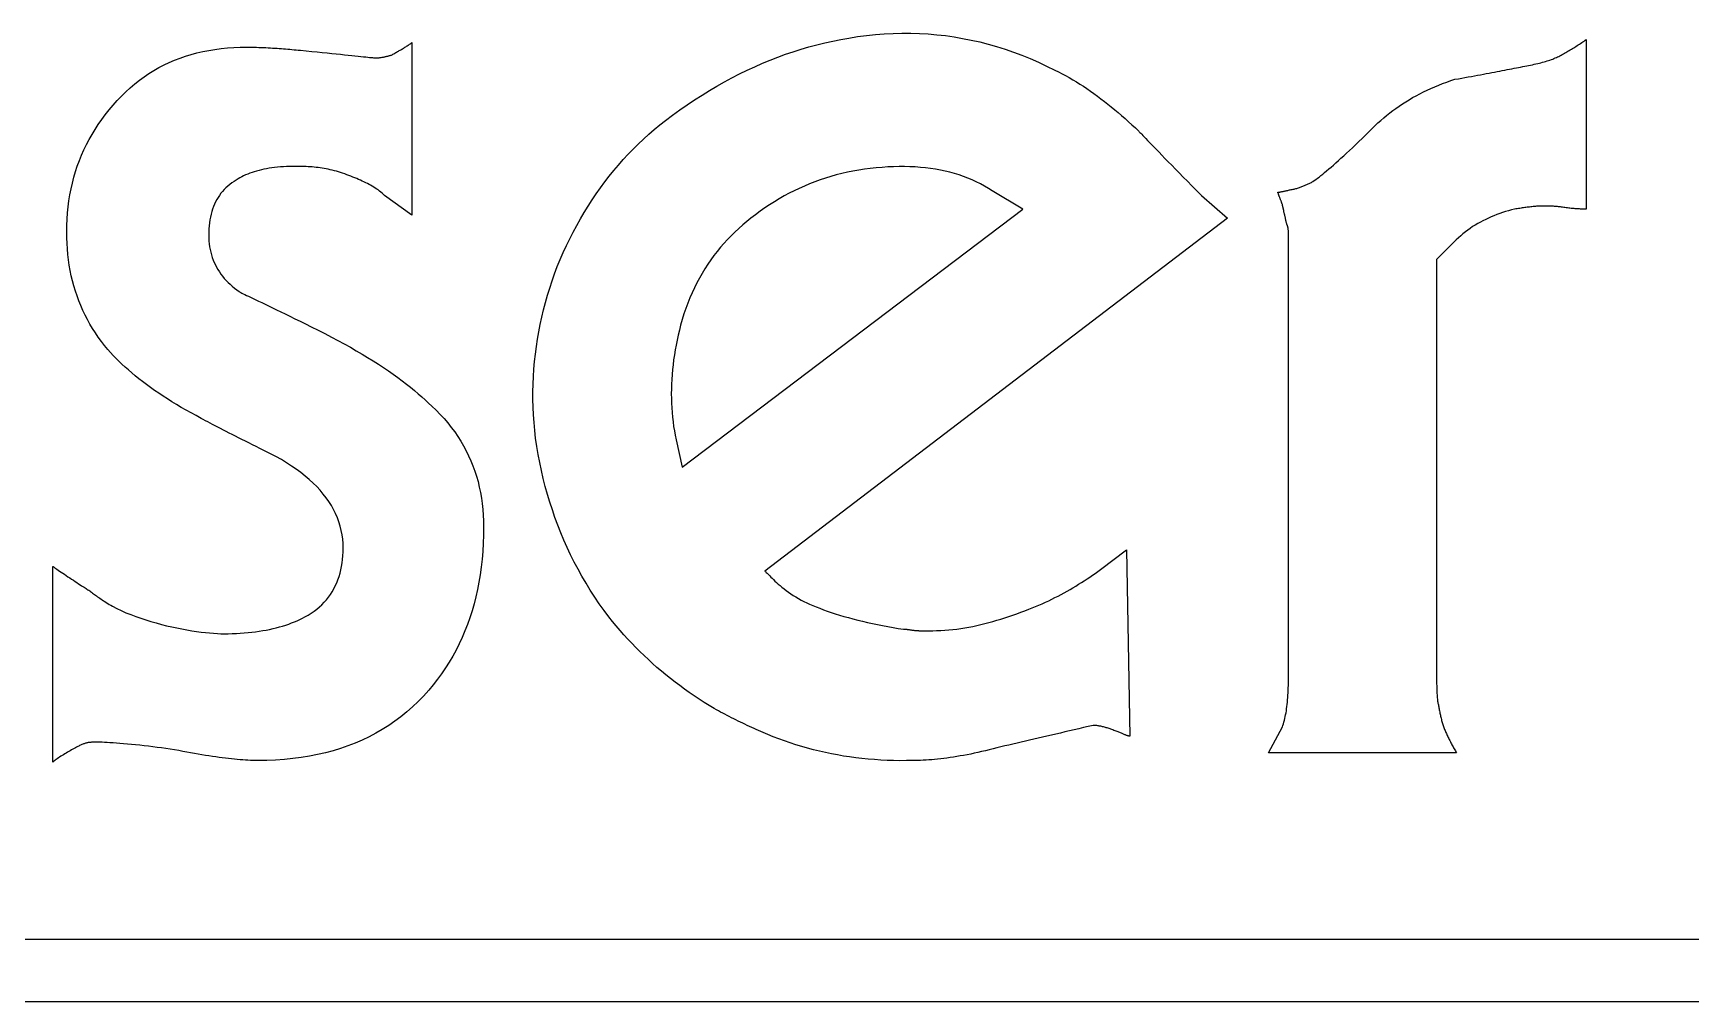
# Model space of a CAD drawing. Extents: x 18 to 129, y 140 to 152.
# Drawn here: x 81.08 to 90.51, y 144.83 to 150.33 of the extents above; entities that cross this region are included whole.
import ezdxf

# ---------------------------------------------------------------- set-up
doc = ezdxf.new("R2010")
doc.units = 0
doc.layers.add('LAYER_1', color=7, linetype='CONTINUOUS')

msp = doc.modelspace()

# ---------------------------------------------------------------- linework, layer by layer
at = {"layer": 'LAYER_1', "color": 7}
for points in [[(81.5608, 149.9499), (81.585, 149.9754), (81.6097, 149.9997), (81.6349, 150.0228), (81.6607, 150.0448), (81.6871, 150.0656), (81.714, 150.0853), (81.7415, 150.1039), (81.7695, 150.1213), (81.7982, 150.1377), (81.8274, 150.1529), (81.8572, 150.167), (81.8875, 150.18), (81.9185, 150.192), (81.95, 150.2028), (81.9822, 150.2126), (82.0149, 150.2213), (82.0483, 150.229), (82.0822, 150.2356), (82.1168, 150.2412), (82.152, 150.2458), (82.1878, 150.2493), (82.2242, 150.2518), (82.2613, 150.2533), (82.2989, 150.2538)], [(82.2989, 150.2538), (82.313, 150.2538), (82.3268, 150.2537), (82.3405, 150.2534), (82.354, 150.2531), (82.3674, 150.2528), (82.3806, 150.2523), (82.3937, 150.2518), (82.4067, 150.2513), (82.4195, 150.2506), (82.4323, 150.2499), (82.4449, 150.2492), (82.4574, 150.2484), (82.4699, 150.2476), (82.4822, 150.2467), (82.4945, 150.2458), (82.5067, 150.2448), (82.5189, 150.2438), (82.531, 150.2428), (82.543, 150.2418), (82.555, 150.2408), (82.567, 150.2397), (82.579, 150.2386), (82.5909, 150.2375), (82.6029, 150.2364)], [(83.2368, 150.2799), (83.2368, 149.2986), (83.0805, 149.4115)], [(83.1239, 150.2104), (83.1293, 150.2136), (83.1346, 150.2168), (83.1398, 150.2198), (83.1449, 150.2228), (83.15, 150.2257), (83.155, 150.2286), (83.1599, 150.2314), (83.1647, 150.2342), (83.1695, 150.237), (83.1743, 150.2397), (83.179, 150.2424), (83.1836, 150.2451), (83.1882, 150.2479), (83.1927, 150.2506), (83.1972, 150.2533), (83.2017, 150.2561), (83.2062, 150.2589), (83.2106, 150.2617), (83.215, 150.2646), (83.2194, 150.2675), (83.2237, 150.2705), (83.2281, 150.2735), (83.2324, 150.2767), (83.2368, 150.2799)], [(84.6783, 149.837), (84.7196, 149.868), (84.7612, 149.898), (84.8029, 149.927), (84.8447, 149.955), (84.8868, 149.982), (84.9291, 150.008), (84.9715, 150.033), (85.0141, 150.057), (85.0569, 150.08), (85.0998, 150.1021), (85.143, 150.1231), (85.1863, 150.1431), (85.2298, 150.1622), (85.2735, 150.1802), (85.3174, 150.1973), (85.3614, 150.2133), (85.4057, 150.2284), (85.4501, 150.2424), (85.4947, 150.2555), (85.5394, 150.2676), (85.5844, 150.2787), (85.6295, 150.2888), (85.6749, 150.2978), (85.7204, 150.3059)], [(85.7204, 150.3059), (85.7713, 150.3139), (85.822, 150.3206), (85.8726, 150.3259), (85.923, 150.3298), (85.9732, 150.3324), (86.0232, 150.3336), (86.0731, 150.3335), (86.1227, 150.332), (86.1722, 150.3291), (86.2215, 150.3249), (86.2706, 150.3194), (86.3195, 150.3125), (86.3683, 150.3042), (86.4169, 150.2945), (86.4653, 150.2836), (86.5135, 150.2712), (86.5615, 150.2575), (86.6094, 150.2424), (86.657, 150.226), (86.7045, 150.2083), (86.7518, 150.1891), (86.799, 150.1686), (86.8459, 150.1468), (86.8927, 150.1236)], [(89.7583, 150.2018), (89.7648, 150.2051), (89.7713, 150.2085), (89.7778, 150.2119), (89.7843, 150.2155), (89.7908, 150.2191), (89.7974, 150.2228), (89.8039, 150.2266), (89.8104, 150.2304), (89.8169, 150.2343), (89.8234, 150.2382), (89.8299, 150.2422), (89.8364, 150.2463), (89.8429, 150.2504), (89.8495, 150.2545), (89.856, 150.2587), (89.8625, 150.2629), (89.869, 150.2671), (89.8755, 150.2714), (89.882, 150.2757), (89.8885, 150.28), (89.8951, 150.2843), (89.9016, 150.2886), (89.9081, 150.2929), (89.9146, 150.2973)], [(89.9146, 150.2973), (89.9146, 149.3334), (89.9146, 149.3334)], [(82.6029, 150.2364), (82.6359, 150.2332), (82.6676, 150.2301), (82.6981, 150.2271), (82.7273, 150.2242), (82.7551, 150.2214), (82.7817, 150.2187), (82.807, 150.2161), (82.8309, 150.2136), (82.8535, 150.2113), (82.8748, 150.209), (82.8947, 150.2069), (82.9133, 150.205), (82.9305, 150.2031), (82.9464, 150.2014), (82.9609, 150.1999), (82.974, 150.1985), (82.9857, 150.1972), (82.9961, 150.1961), (83.005, 150.1952), (83.0125, 150.1944), (83.0186, 150.1938), (83.0233, 150.1934), (83.0266, 150.1931), (83.0284, 150.193)], [(83.0284, 150.193), (83.0327, 150.1931), (83.0371, 150.1932), (83.0414, 150.1934), (83.0457, 150.1937), (83.05, 150.1941), (83.0543, 150.1945), (83.0585, 150.195), (83.0628, 150.1956), (83.067, 150.1962), (83.0712, 150.1969), (83.0753, 150.1977), (83.0794, 150.1985), (83.0834, 150.1993), (83.0874, 150.2002), (83.0914, 150.2011), (83.0953, 150.202), (83.0991, 150.203), (83.1029, 150.204), (83.1066, 150.2051), (83.1102, 150.2061), (83.1137, 150.2072), (83.1172, 150.2082), (83.1206, 150.2093), (83.1239, 150.2104)], [(89.5412, 150.141), (89.553, 150.1432), (89.5645, 150.1453), (89.5758, 150.1475), (89.5868, 150.1497), (89.5976, 150.1519), (89.6081, 150.1541), (89.6183, 150.1564), (89.6283, 150.1587), (89.6381, 150.161), (89.6476, 150.1633), (89.6569, 150.1657), (89.666, 150.1681), (89.6749, 150.1706), (89.6835, 150.1731), (89.6919, 150.1757), (89.7001, 150.1783), (89.708, 150.181), (89.7158, 150.1837), (89.7234, 150.1865), (89.7307, 150.1894), (89.7379, 150.1924), (89.7449, 150.1954), (89.7517, 150.1986), (89.7583, 150.2018)], [(86.8927, 150.1236), (86.9133, 150.1136), (86.9337, 150.1031), (86.9542, 150.0923), (86.9745, 150.081), (86.9947, 150.0692), (87.0149, 150.0571), (87.035, 150.0445), (87.0551, 150.0316), (87.0751, 150.0183), (87.095, 150.0045), (87.1149, 149.9904), (87.1347, 149.976), (87.1545, 149.9611), (87.1743, 149.9459), (87.194, 149.9304), (87.2137, 149.9145), (87.2333, 149.8983), (87.2529, 149.8818), (87.2725, 149.8649), (87.2921, 149.8478), (87.3116, 149.8303), (87.3312, 149.8126), (87.3507, 149.7945), (87.3703, 149.7762)], [(88.6989, 149.7936), (88.7142, 149.8087), (88.73, 149.8235), (88.7461, 149.838), (88.7625, 149.8522), (88.7794, 149.8661), (88.7966, 149.8798), (88.8141, 149.8931), (88.832, 149.9062), (88.8503, 149.9189), (88.8689, 149.9314), (88.8879, 149.9435), (88.9073, 149.9554), (88.927, 149.9669), (88.9471, 149.9781), (88.9675, 149.9889), (88.9883, 149.9995), (89.0095, 150.0097), (89.031, 150.0195), (89.0529, 150.0291), (89.0752, 150.0383), (89.0978, 150.0471), (89.1207, 150.0556), (89.1441, 150.0637), (89.1678, 150.0715)], [(89.1678, 150.0715), (89.1871, 150.0748), (89.2061, 150.078), (89.2248, 150.0813), (89.2431, 150.0845), (89.261, 150.0877), (89.2786, 150.0909), (89.2959, 150.0941), (89.3128, 150.0972), (89.3294, 150.1004), (89.3457, 150.1034), (89.3617, 150.1065), (89.3773, 150.1095), (89.3926, 150.1125), (89.4076, 150.1154), (89.4223, 150.1182), (89.4367, 150.121), (89.4507, 150.1238), (89.4645, 150.1265), (89.478, 150.1291), (89.4912, 150.1316), (89.5041, 150.1341), (89.5168, 150.1365), (89.5291, 150.1388), (89.5412, 150.141)], [(81.2742, 149.2031), (81.2747, 149.2397), (81.2762, 149.2758), (81.2787, 149.3114), (81.2822, 149.3465), (81.2867, 149.381), (81.2922, 149.415), (81.2986, 149.4486), (81.3061, 149.4816), (81.3145, 149.5142), (81.324, 149.5463), (81.3344, 149.5779), (81.3459, 149.6091), (81.3583, 149.6398), (81.3718, 149.67), (81.3862, 149.6999), (81.4016, 149.7293), (81.418, 149.7582), (81.4354, 149.7868), (81.4538, 149.815), (81.4732, 149.8427), (81.4936, 149.8701), (81.515, 149.8971), (81.5374, 149.9237), (81.5608, 149.9499)], [(84.0791, 149.0468), (84.0968, 149.0867), (84.1151, 149.126), (84.1341, 149.1648), (84.1537, 149.203), (84.1739, 149.2407), (84.1947, 149.2777), (84.2162, 149.3142), (84.2383, 149.3501), (84.2611, 149.3854), (84.2845, 149.42), (84.3085, 149.4541), (84.3331, 149.4875), (84.3584, 149.5203), (84.3843, 149.5524), (84.4109, 149.5839), (84.4381, 149.6148), (84.4659, 149.645), (84.4943, 149.6745), (84.5234, 149.7033), (84.5531, 149.7314), (84.5835, 149.7589), (84.6144, 149.7856), (84.6461, 149.8117), (84.6783, 149.837)], [(87.3703, 149.7762), (87.373, 149.7735), (87.3766, 149.7697), (87.3813, 149.7648), (87.387, 149.7589), (87.3937, 149.7518), (87.4015, 149.7437), (87.4103, 149.7344), (87.4201, 149.7241), (87.431, 149.7127), (87.443, 149.7002), (87.456, 149.6867), (87.4702, 149.672), (87.4853, 149.6563), (87.5016, 149.6395), (87.519, 149.6215), (87.5375, 149.6026), (87.5571, 149.5825), (87.5779, 149.5613), (87.5997, 149.5391), (87.6228, 149.5157), (87.6469, 149.4913), (87.6722, 149.4658), (87.6987, 149.4392), (87.7263, 149.4115)], [(88.3602, 149.4897), (88.3681, 149.4954), (88.3765, 149.5016), (88.3854, 149.5085), (88.3949, 149.5158), (88.405, 149.5238), (88.4156, 149.5323), (88.4267, 149.5414), (88.4383, 149.5511), (88.4506, 149.5614), (88.4633, 149.5724), (88.4766, 149.5839), (88.4904, 149.5961), (88.5048, 149.6089), (88.5198, 149.6223), (88.5352, 149.6364), (88.5512, 149.6511), (88.5678, 149.6666), (88.5849, 149.6826), (88.6025, 149.6994), (88.6207, 149.7168), (88.6394, 149.735), (88.6587, 149.7538), (88.6785, 149.7734), (88.6989, 149.7936)], [(82.2381, 149.4983), (82.2254, 149.4905), (82.2132, 149.4822), (82.2015, 149.4735), (82.1904, 149.4643), (82.1798, 149.4547), (82.1698, 149.4446), (82.1603, 149.4341), (82.1513, 149.4231), (82.1429, 149.4116), (82.135, 149.3997), (82.1277, 149.3874), (82.1209, 149.3746), (82.1147, 149.3613), (82.109, 149.3476), (82.1038, 149.3335), (82.0992, 149.3189), (82.0951, 149.3038), (82.0916, 149.2883), (82.0886, 149.2723), (82.0862, 149.2559), (82.0843, 149.2391), (82.0829, 149.2217), (82.0821, 149.204), (82.0818, 149.1857)], [(82.5768, 149.5765), (82.5585, 149.5764), (82.5406, 149.576), (82.5231, 149.5753), (82.5059, 149.5743), (82.4891, 149.5731), (82.4726, 149.5716), (82.4565, 149.5698), (82.4408, 149.5678), (82.4254, 149.5655), (82.4104, 149.5629), (82.3957, 149.5601), (82.3814, 149.557), (82.3675, 149.5536), (82.3539, 149.5499), (82.3407, 149.546), (82.3279, 149.5418), (82.3154, 149.5373), (82.3033, 149.5325), (82.2915, 149.5275), (82.2801, 149.5222), (82.2691, 149.5167), (82.2584, 149.5108), (82.2481, 149.5047), (82.2381, 149.4983)], [(82.8547, 149.5331), (82.8428, 149.5373), (82.831, 149.5412), (82.8192, 149.5449), (82.8076, 149.5484), (82.796, 149.5516), (82.7844, 149.5545), (82.7729, 149.5573), (82.7614, 149.5598), (82.75, 149.5621), (82.7386, 149.5642), (82.7272, 149.5661), (82.7158, 149.5678), (82.7044, 149.5694), (82.693, 149.5707), (82.6815, 149.5719), (82.6701, 149.573), (82.6586, 149.5739), (82.6471, 149.5746), (82.6355, 149.5752), (82.6239, 149.5757), (82.6123, 149.5761), (82.6005, 149.5763), (82.5887, 149.5765), (82.5768, 149.5765)], [(83.0805, 149.4115), (83.0738, 149.4179), (83.0669, 149.4242), (83.0597, 149.4303), (83.0523, 149.4362), (83.0446, 149.442), (83.0366, 149.4476), (83.0285, 149.4531), (83.02, 149.4585), (83.0113, 149.4637), (83.0024, 149.4688), (82.9933, 149.4739), (82.9839, 149.4788), (82.9743, 149.4836), (82.9644, 149.4884), (82.9544, 149.4931), (82.9441, 149.4977), (82.9336, 149.5023), (82.9229, 149.5068), (82.9121, 149.5112), (82.901, 149.5156), (82.8897, 149.52), (82.8782, 149.5244), (82.8665, 149.5287), (82.8547, 149.5331)], [(85.8767, 149.5678), (85.8432, 149.5642), (85.8101, 149.5599), (85.7773, 149.5548), (85.7449, 149.549), (85.7128, 149.5425), (85.6811, 149.5353), (85.6498, 149.5273), (85.6187, 149.5186), (85.588, 149.5092), (85.5576, 149.4991), (85.5276, 149.4882), (85.4978, 149.4767), (85.4684, 149.4643), (85.4393, 149.4513), (85.4105, 149.4376), (85.382, 149.4231), (85.3538, 149.4079), (85.3259, 149.392), (85.2983, 149.3753), (85.271, 149.358), (85.244, 149.3399), (85.2172, 149.3211), (85.1908, 149.3015), (85.1646, 149.2813)], [(86.5366, 149.4376), (86.5147, 149.4513), (86.4923, 149.4643), (86.4694, 149.4767), (86.4461, 149.4882), (86.4223, 149.4991), (86.3981, 149.5092), (86.3734, 149.5186), (86.3482, 149.5273), (86.3225, 149.5353), (86.2963, 149.5425), (86.2696, 149.549), (86.2425, 149.5548), (86.2148, 149.5599), (86.1866, 149.5642), (86.158, 149.5678), (86.1288, 149.5707), (86.0991, 149.5729), (86.0689, 149.5743), (86.0382, 149.5751), (86.007, 149.5751), (85.9752, 149.5743), (85.9429, 149.5729), (85.91, 149.5707), (85.8767, 149.5678)], [(87.7263, 149.4115), (87.8739, 149.2813), (85.2428, 147.2753)], [(86.7103, 149.3334), (86.5366, 149.4376)], [(88.1605, 149.4289), (88.1617, 149.4289), (88.1632, 149.4291), (88.1649, 149.4293), (88.1669, 149.4296), (88.1691, 149.4299), (88.1716, 149.4304), (88.1743, 149.4309), (88.1772, 149.4315), (88.1803, 149.4321), (88.1836, 149.4328), (88.1872, 149.4335), (88.1909, 149.4343), (88.1947, 149.4352), (88.1988, 149.436), (88.203, 149.437), (88.2074, 149.4379), (88.212, 149.4389), (88.2166, 149.4399), (88.2215, 149.4409), (88.2264, 149.442), (88.2315, 149.443), (88.2366, 149.4441), (88.2419, 149.4452), (88.2473, 149.4463)], [(88.1865, 149.3594), (88.1854, 149.3626), (88.1843, 149.3658), (88.1833, 149.3688), (88.1822, 149.3718), (88.1811, 149.3747), (88.18, 149.3776), (88.1789, 149.3804), (88.1778, 149.3832), (88.1767, 149.386), (88.1757, 149.3887), (88.1746, 149.3914), (88.1735, 149.3942), (88.1724, 149.3969), (88.1713, 149.3996), (88.1702, 149.4023), (88.1691, 149.4051), (88.1681, 149.4079), (88.167, 149.4107), (88.1659, 149.4136), (88.1648, 149.4165), (88.1637, 149.4195), (88.1626, 149.4225), (88.1615, 149.4257), (88.1605, 149.4289)], [(88.2473, 149.4463), (88.2527, 149.4474), (88.258, 149.4486), (88.2632, 149.4499), (88.2683, 149.4513), (88.2734, 149.4528), (88.2784, 149.4543), (88.2833, 149.4559), (88.2881, 149.4575), (88.2929, 149.4593), (88.2977, 149.461), (88.3024, 149.4629), (88.307, 149.4647), (88.3116, 149.4667), (88.3161, 149.4686), (88.3207, 149.4706), (88.3251, 149.4726), (88.3296, 149.4747), (88.334, 149.4768), (88.3384, 149.4789), (88.3428, 149.4811), (88.3472, 149.4832), (88.3515, 149.4854), (88.3559, 149.4875), (88.3602, 149.4897)], [(84.7391, 148.0221), (84.7738, 147.8658), (86.7103, 149.3334), (86.7103, 149.3334)], [(88.1952, 149.316), (88.1952, 149.3182), (88.195, 149.3203), (88.1948, 149.3225), (88.1946, 149.3247), (88.1942, 149.3268), (88.1938, 149.3289), (88.1934, 149.331), (88.193, 149.3331), (88.1925, 149.3351), (88.1919, 149.3371), (88.1914, 149.3391), (88.1909, 149.341), (88.1903, 149.3428), (88.1898, 149.3447), (88.1893, 149.3464), (88.1888, 149.3482), (88.1883, 149.3498), (88.1879, 149.3514), (88.1875, 149.3529), (88.1872, 149.3544), (88.1869, 149.3558), (88.1867, 149.3571), (88.1866, 149.3583), (88.1865, 149.3594)], [(88.2126, 149.2465), (88.2115, 149.2497), (88.2106, 149.2529), (88.2097, 149.2559), (88.2089, 149.2589), (88.2081, 149.2618), (88.2074, 149.2647), (88.2068, 149.2675), (88.2062, 149.2703), (88.2056, 149.2731), (88.205, 149.2758), (88.2044, 149.2786), (88.2039, 149.2813), (88.2034, 149.284), (88.2028, 149.2867), (88.2022, 149.2894), (88.2016, 149.2922), (88.201, 149.295), (88.2004, 149.2978), (88.1997, 149.3007), (88.1989, 149.3036), (88.1981, 149.3066), (88.1972, 149.3097), (88.1962, 149.3128), (88.1952, 149.316)], [(89.5065, 149.3334), (89.4892, 149.3289), (89.4721, 149.3241), (89.4552, 149.3191), (89.4385, 149.3137), (89.422, 149.3081), (89.4057, 149.3022), (89.3895, 149.2959), (89.3736, 149.2893), (89.358, 149.2824), (89.3425, 149.2751), (89.3272, 149.2675), (89.3122, 149.2596), (89.2974, 149.2512), (89.2828, 149.2425), (89.2684, 149.2335), (89.2543, 149.224), (89.2405, 149.2142), (89.2268, 149.2039), (89.2135, 149.1933), (89.2003, 149.1822), (89.1875, 149.1707), (89.1749, 149.1588), (89.1625, 149.1464), (89.1504, 149.1336)], [(89.6715, 149.3508), (89.665, 149.3507), (89.6584, 149.3506), (89.6519, 149.3504), (89.6454, 149.3501), (89.6388, 149.3497), (89.6323, 149.3493), (89.6257, 149.3488), (89.619, 149.3482), (89.6124, 149.3475), (89.6057, 149.3469), (89.599, 149.3461), (89.5922, 149.3453), (89.5854, 149.3445), (89.5786, 149.3436), (89.5717, 149.3427), (89.5647, 149.3417), (89.5577, 149.3408), (89.5506, 149.3398), (89.5434, 149.3387), (89.5362, 149.3377), (89.5289, 149.3366), (89.5215, 149.3355), (89.514, 149.3345), (89.5065, 149.3334)], [(89.793, 149.3421), (89.7866, 149.3431), (89.7802, 149.3441), (89.7739, 149.3449), (89.7678, 149.3457), (89.7617, 149.3464), (89.7557, 149.3471), (89.7499, 149.3477), (89.7442, 149.3482), (89.7385, 149.3486), (89.7331, 149.349), (89.7277, 149.3494), (89.7225, 149.3497), (89.7174, 149.3499), (89.7124, 149.3501), (89.7076, 149.3503), (89.703, 149.3504), (89.6985, 149.3505), (89.6941, 149.3506), (89.6899, 149.3507), (89.6859, 149.3507), (89.682, 149.3507), (89.6783, 149.3507), (89.6748, 149.3508), (89.6715, 149.3508)], [(89.9146, 149.3334), (89.9113, 149.3334), (89.9079, 149.3334), (89.9044, 149.3334), (89.9008, 149.3334), (89.897, 149.3334), (89.8932, 149.3335), (89.8892, 149.3336), (89.885, 149.3337), (89.8807, 149.3338), (89.8763, 149.334), (89.8716, 149.3342), (89.8669, 149.3345), (89.8619, 149.3348), (89.8567, 149.3351), (89.8513, 149.3355), (89.8458, 149.3359), (89.84, 149.3365), (89.834, 149.337), (89.8278, 149.3377), (89.8213, 149.3384), (89.8146, 149.3392), (89.8077, 149.3401), (89.8005, 149.341), (89.793, 149.3421)], [(85.1646, 149.2813), (85.141, 149.2625), (85.1179, 149.2433), (85.0954, 149.2234), (85.0735, 149.2031), (85.0521, 149.1821), (85.0313, 149.1606), (85.0111, 149.1386), (84.9915, 149.116), (84.9726, 149.0927), (84.9542, 149.069), (84.9364, 149.0446), (84.9193, 149.0197), (84.9028, 148.9941), (84.8869, 148.968), (84.8717, 148.9413), (84.8571, 148.914), (84.8432, 148.8861), (84.83, 148.8575), (84.8174, 148.8284), (84.8056, 148.7986), (84.7944, 148.7683), (84.7839, 148.7373), (84.7742, 148.7056), (84.7651, 148.6734)], [(88.2213, 149.1771), (88.2213, 149.1803), (88.2213, 149.1836), (88.2213, 149.1868), (88.2212, 149.19), (88.2212, 149.1933), (88.2211, 149.1965), (88.2211, 149.1996), (88.221, 149.2028), (88.2208, 149.2059), (88.2207, 149.209), (88.2204, 149.212), (88.2202, 149.2151), (88.2199, 149.218), (88.2196, 149.2209), (88.2192, 149.2238), (88.2187, 149.2266), (88.2182, 149.2293), (88.2176, 149.232), (88.217, 149.2346), (88.2163, 149.2372), (88.2155, 149.2396), (88.2146, 149.242), (88.2136, 149.2443), (88.2126, 149.2465)], [(81.5087, 148.5344), (81.4896, 148.5575), (81.4713, 148.5809), (81.4538, 148.6048), (81.4371, 148.6292), (81.4212, 148.654), (81.4061, 148.6792), (81.3919, 148.7049), (81.3785, 148.731), (81.3658, 148.7575), (81.354, 148.7844), (81.343, 148.8117), (81.3329, 148.8395), (81.3235, 148.8676), (81.315, 148.8962), (81.3072, 148.9251), (81.3003, 148.9545), (81.2942, 148.9842), (81.2889, 149.0144), (81.2844, 149.0449), (81.2808, 149.0758), (81.2779, 149.107), (81.2759, 149.1387), (81.2747, 149.1707), (81.2742, 149.2031)], [(82.0818, 149.1857), (82.0822, 149.1685), (82.0831, 149.1517), (82.0847, 149.1352), (82.0869, 149.1191), (82.0897, 149.1033), (82.0931, 149.0879), (82.0971, 149.0728), (82.1018, 149.058), (82.107, 149.0436), (82.1129, 149.0295), (82.1193, 149.0157), (82.1263, 149.0023), (82.134, 148.9891), (82.1422, 148.9763), (82.151, 148.9638), (82.1603, 148.9516), (82.1702, 148.9397), (82.1808, 148.9281), (82.1918, 148.9167), (82.2035, 148.9057), (82.2156, 148.895), (82.2284, 148.8845), (82.2417, 148.8743), (82.2555, 148.8644)], [(88.2213, 146.6848), (88.2213, 149.1771)], [(89.1504, 149.1336), (89.0636, 149.0468), (89.0636, 146.6761)], [(83.9402, 148.0308), (83.9353, 148.0752), (83.9313, 148.1194), (83.9283, 148.1635), (83.9264, 148.2074), (83.9253, 148.251), (83.9253, 148.2946), (83.9261, 148.3379), (83.928, 148.381), (83.9307, 148.424), (83.9344, 148.4668), (83.939, 148.5094), (83.9445, 148.5518), (83.951, 148.5941), (83.9583, 148.6361), (83.9665, 148.678), (83.9756, 148.7197), (83.9855, 148.7612), (83.9964, 148.8026), (84.0081, 148.8437), (84.0206, 148.8847), (84.034, 148.9255), (84.0482, 148.9661), (84.0633, 149.0065), (84.0791, 149.0468)], [(82.2555, 148.8644), (82.2573, 148.8631), (82.2604, 148.8612), (82.2649, 148.8587), (82.2707, 148.8557), (82.2778, 148.8521), (82.2863, 148.8479), (82.2961, 148.8431), (82.3073, 148.8377), (82.3198, 148.8318), (82.3336, 148.8252), (82.3487, 148.818), (82.3652, 148.8102), (82.3829, 148.8017), (82.402, 148.7926), (82.4223, 148.7828), (82.444, 148.7724), (82.4669, 148.7614), (82.4912, 148.7496), (82.5167, 148.7372), (82.5436, 148.7241), (82.5717, 148.7103), (82.6011, 148.6958), (82.6317, 148.6806), (82.6637, 148.6647)], [(82.6637, 148.6647), (82.7033, 148.6452), (82.742, 148.6256), (82.7797, 148.6061), (82.8164, 148.5866), (82.8521, 148.5672), (82.8869, 148.5477), (82.9206, 148.5284), (82.9534, 148.509), (82.9853, 148.4898), (83.0162, 148.4706), (83.0461, 148.4514), (83.075, 148.4324), (83.1031, 148.4135), (83.1301, 148.3946), (83.1563, 148.3759), (83.1815, 148.3572), (83.2057, 148.3387), (83.229, 148.3203), (83.2514, 148.3021), (83.2729, 148.284), (83.2935, 148.266), (83.3131, 148.2482), (83.3319, 148.2306), (83.3497, 148.2131)], [(84.7651, 148.6734), (84.7578, 148.6452), (84.751, 148.617), (84.7448, 148.5888), (84.7391, 148.5606), (84.7339, 148.5325), (84.7293, 148.5045), (84.7252, 148.4765), (84.7217, 148.4486), (84.7187, 148.4208), (84.7163, 148.3931), (84.7144, 148.3655), (84.713, 148.338), (84.7122, 148.3106), (84.7119, 148.2835), (84.7122, 148.2564), (84.713, 148.2296), (84.7144, 148.2029), (84.7163, 148.1764), (84.7187, 148.1501), (84.7217, 148.124), (84.7252, 148.0982), (84.7293, 148.0726), (84.7339, 148.0472), (84.7391, 148.0221)], [(82.0384, 148.1437), (82.0094, 148.159), (81.9809, 148.1744), (81.953, 148.19), (81.9256, 148.2058), (81.8988, 148.2217), (81.8726, 148.2377), (81.847, 148.2538), (81.822, 148.2701), (81.7975, 148.2864), (81.7737, 148.3028), (81.7505, 148.3193), (81.728, 148.3358), (81.706, 148.3524), (81.6847, 148.369), (81.6641, 148.3856), (81.6441, 148.4023), (81.6248, 148.4189), (81.6061, 148.4355), (81.5882, 148.4521), (81.5709, 148.4687), (81.5543, 148.4852), (81.5384, 148.5017), (81.5232, 148.5181), (81.5087, 148.5344)], [(83.3497, 148.2131), (83.3741, 148.1901), (83.3974, 148.1665), (83.4197, 148.1424), (83.4409, 148.1177), (83.461, 148.0925), (83.4801, 148.0669), (83.4981, 148.0407), (83.515, 148.0141), (83.5309, 147.9869), (83.5457, 147.9593), (83.5595, 147.9312), (83.5722, 147.9027), (83.5839, 147.8737), (83.5945, 147.8443), (83.6042, 147.8144), (83.6128, 147.7841), (83.6203, 147.7534), (83.6269, 147.7222), (83.6324, 147.6907), (83.6369, 147.6587), (83.6404, 147.6264), (83.6429, 147.5937), (83.6444, 147.5606), (83.6449, 147.5271)], [(82.4639, 147.9266), (82.4403, 147.9384), (82.4172, 147.9499), (82.3947, 147.9612), (82.3727, 147.9722), (82.3512, 147.983), (82.3303, 147.9935), (82.3098, 148.0037), (82.2899, 148.0137), (82.2705, 148.0235), (82.2516, 148.033), (82.2332, 148.0423), (82.2154, 148.0514), (82.198, 148.0602), (82.1811, 148.0689), (82.1647, 148.0773), (82.1487, 148.0855), (82.1333, 148.0934), (82.1183, 148.1012), (82.1039, 148.1088), (82.0898, 148.1161), (82.0763, 148.1233), (82.0632, 148.1303), (82.0506, 148.1371), (82.0384, 148.1437)], [(84.357, 147.0148), (84.3292, 147.052), (84.3024, 147.0897), (84.2764, 147.1279), (84.2514, 147.1666), (84.2272, 147.2059), (84.204, 147.2456), (84.1816, 147.2858), (84.1602, 147.3264), (84.1396, 147.3675), (84.12, 147.4091), (84.1013, 147.4511), (84.0835, 147.4935), (84.0666, 147.5363), (84.0505, 147.5795), (84.0354, 147.6231), (84.0212, 147.667), (84.0079, 147.7114), (83.9955, 147.756), (83.9841, 147.801), (83.9735, 147.8464), (83.9638, 147.892), (83.955, 147.938), (83.9471, 147.9843), (83.9402, 148.0308)], [(82.846, 147.4056), (82.8453, 147.4314), (82.8433, 147.4569), (82.8399, 147.4821), (82.8352, 147.5069), (82.8291, 147.5313), (82.8217, 147.5553), (82.813, 147.579), (82.8029, 147.6024), (82.7915, 147.6254), (82.7788, 147.648), (82.7648, 147.6702), (82.7494, 147.6921), (82.7327, 147.7136), (82.7148, 147.7348), (82.6955, 147.7556), (82.6749, 147.7761), (82.653, 147.7961), (82.6299, 147.8159), (82.6054, 147.8352), (82.5797, 147.8542), (82.5526, 147.8728), (82.5243, 147.8911), (82.4948, 147.909), (82.4639, 147.9266)], [(83.6449, 147.5271), (83.6444, 147.4798), (83.6428, 147.4332), (83.64, 147.3875), (83.6362, 147.3425), (83.6314, 147.2984), (83.6254, 147.255), (83.6183, 147.2123), (83.6102, 147.1705), (83.601, 147.1293), (83.5906, 147.089), (83.5793, 147.0494), (83.5668, 147.0105), (83.5532, 146.9723), (83.5385, 146.9348), (83.5228, 146.8981), (83.506, 146.862), (83.4881, 146.8267), (83.4691, 146.792), (83.449, 146.758), (83.4278, 146.7247), (83.4056, 146.692), (83.3822, 146.66), (83.3578, 146.6287), (83.3323, 146.598)], [(82.6289, 147.0148), (82.647, 147.0249), (82.6642, 147.0356), (82.6806, 147.0469), (82.6963, 147.0588), (82.7111, 147.0713), (82.7251, 147.0844), (82.7384, 147.098), (82.7508, 147.1122), (82.7625, 147.127), (82.7734, 147.1422), (82.7835, 147.158), (82.7928, 147.1743), (82.8014, 147.1911), (82.8092, 147.2084), (82.8162, 147.2262), (82.8225, 147.2444), (82.8281, 147.2631), (82.8329, 147.2822), (82.8369, 147.3018), (82.8402, 147.3217), (82.8427, 147.3421), (82.8446, 147.3629), (82.8456, 147.384), (82.846, 147.4056)], [(87.1532, 147.284), (87.3008, 147.3969), (87.3182, 146.3375)], [(81.1961, 147.3013), (81.1968, 147.3009), (81.1989, 147.2994), (81.2021, 147.2972), (81.2066, 147.2941), (81.2121, 147.2904), (81.2185, 147.286), (81.2257, 147.2811), (81.2337, 147.2756), (81.2423, 147.2697), (81.2515, 147.2635), (81.2611, 147.257), (81.271, 147.2503), (81.2811, 147.2435), (81.2914, 147.2366), (81.3017, 147.2297), (81.3119, 147.2229), (81.3219, 147.2162), (81.3316, 147.2098), (81.341, 147.2036), (81.3499, 147.1978), (81.3582, 147.1925), (81.3657, 147.1876), (81.3725, 147.1834), (81.3785, 147.1798)], [(81.1961, 146.1898), (81.1961, 147.3013)], [(85.2428, 147.2753), (85.2442, 147.2748), (85.2462, 147.2734), (85.2489, 147.2711), (85.2522, 147.2679), (85.2561, 147.264), (85.2607, 147.2593), (85.2659, 147.2539), (85.2717, 147.248), (85.2782, 147.2414), (85.2853, 147.2343), (85.293, 147.2268), (85.3014, 147.2189), (85.3104, 147.2105), (85.32, 147.2019), (85.3303, 147.193), (85.3412, 147.184), (85.3527, 147.1747), (85.3649, 147.1654), (85.3777, 147.156), (85.3911, 147.1467), (85.4052, 147.1373), (85.4199, 147.1281), (85.4352, 147.1191), (85.4512, 147.1103)], [(86.745, 147.0582), (86.7644, 147.0659), (86.7836, 147.0738), (86.8025, 147.0818), (86.8211, 147.09), (86.8395, 147.0984), (86.8576, 147.1069), (86.8756, 147.1156), (86.8933, 147.1245), (86.9108, 147.1335), (86.9281, 147.1426), (86.9452, 147.1519), (86.9621, 147.1613), (86.9789, 147.1709), (86.9954, 147.1806), (87.0118, 147.1904), (87.0281, 147.2004), (87.0441, 147.2104), (87.0601, 147.2206), (87.0759, 147.2309), (87.0916, 147.2413), (87.1071, 147.2518), (87.1226, 147.2625), (87.1379, 147.2732), (87.1532, 147.284)], [(81.3785, 147.1798), (81.3838, 147.1765), (81.3892, 147.1731), (81.3944, 147.1696), (81.3997, 147.166), (81.4049, 147.1624), (81.4102, 147.1586), (81.4155, 147.1548), (81.4209, 147.1508), (81.4264, 147.1468), (81.432, 147.1427), (81.4377, 147.1385), (81.4436, 147.1342), (81.4496, 147.1298), (81.4559, 147.1253), (81.4624, 147.1207), (81.4691, 147.1161), (81.4762, 147.1113), (81.4835, 147.1065), (81.4911, 147.1016), (81.4991, 147.0966), (81.5074, 147.0914), (81.5161, 147.0862), (81.5252, 147.0809), (81.5348, 147.0756)], [(81.5348, 147.0756), (81.5592, 147.0628), (81.5847, 147.0506), (81.6111, 147.0389), (81.6384, 147.0278), (81.6663, 147.0172), (81.6949, 147.0072), (81.7238, 146.9977), (81.7531, 146.9887), (81.7827, 146.9803), (81.8123, 146.9724), (81.8418, 146.9651), (81.8713, 146.9583), (81.9004, 146.9521), (81.9292, 146.9464), (81.9574, 146.9412), (81.985, 146.9366), (82.0119, 146.9326), (82.0379, 146.929), (82.0629, 146.926), (82.0867, 146.9236), (82.1094, 146.9217), (82.1307, 146.9203), (82.1505, 146.9195), (82.1687, 146.9193)], [(85.4511, 147.1103), (85.4658, 147.1027), (85.4817, 147.095), (85.4986, 147.0872), (85.5166, 147.0794), (85.5355, 147.0716), (85.5555, 147.0638), (85.5764, 147.056), (85.5981, 147.0482), (85.6207, 147.0406), (85.6441, 147.033), (85.6683, 147.0254), (85.6932, 147.0181), (85.7188, 147.0108), (85.745, 147.0037), (85.7718, 146.9968), (85.7991, 146.99), (85.827, 146.9835), (85.8553, 146.9772), (85.8841, 146.9712), (85.9133, 146.9654), (85.9428, 146.9599), (85.9726, 146.9547), (86.0027, 146.9498), (86.033, 146.9453)], [(86.198, 146.9366), (86.2207, 146.9369), (86.2435, 146.9377), (86.2663, 146.939), (86.2891, 146.9408), (86.3119, 146.9431), (86.3347, 146.9459), (86.3575, 146.9491), (86.3803, 146.9527), (86.4031, 146.9568), (86.4259, 146.9613), (86.4487, 146.9661), (86.4715, 146.9714), (86.4943, 146.977), (86.5171, 146.9829), (86.5399, 146.9892), (86.5627, 146.9958), (86.5855, 147.0027), (86.6083, 147.0099), (86.6311, 147.0174), (86.6539, 147.0251), (86.6766, 147.033), (86.6994, 147.0412), (86.7222, 147.0496), (86.745, 147.0582)], [(82.1687, 146.9193), (82.1924, 146.9194), (82.2157, 146.92), (82.2387, 146.9209), (82.2613, 146.9221), (82.2835, 146.9237), (82.3053, 146.9256), (82.3268, 146.9279), (82.3478, 146.9305), (82.3685, 146.9335), (82.3888, 146.9367), (82.4086, 146.9403), (82.4281, 146.9442), (82.4472, 146.9485), (82.4658, 146.953), (82.4841, 146.9578), (82.5019, 146.963), (82.5193, 146.9685), (82.5362, 146.9742), (82.5528, 146.9803), (82.5689, 146.9866), (82.5846, 146.9932), (82.5998, 147.0001), (82.6146, 147.0073), (82.6289, 147.0148)], [(84.9562, 146.4938), (84.9271, 146.5113), (84.8983, 146.5292), (84.8699, 146.5475), (84.8419, 146.5661), (84.8142, 146.5851), (84.7869, 146.6045), (84.7599, 146.6242), (84.7333, 146.6443), (84.7071, 146.6647), (84.6812, 146.6855), (84.6557, 146.7067), (84.6305, 146.7282), (84.6058, 146.7501), (84.5813, 146.7724), (84.5573, 146.795), (84.5336, 146.818), (84.5102, 146.8413), (84.4873, 146.865), (84.4647, 146.8891), (84.4424, 146.9135), (84.4205, 146.9383), (84.399, 146.9634), (84.3778, 146.9889), (84.357, 147.0148)], [(86.033, 146.9453), (86.0363, 146.9453), (86.0396, 146.9452), (86.0431, 146.945), (86.0466, 146.9447), (86.0502, 146.9444), (86.0539, 146.944), (86.0575, 146.9435), (86.0613, 146.9431), (86.065, 146.9426), (86.0688, 146.9421), (86.0726, 146.9415), (86.0764, 146.941), (86.0802, 146.9404), (86.084, 146.9399), (86.0877, 146.9394), (86.0915, 146.9389), (86.0952, 146.9384), (86.0989, 146.938), (86.1025, 146.9376), (86.1061, 146.9373), (86.1097, 146.937), (86.1131, 146.9368), (86.1165, 146.9367), (86.1198, 146.9366)], [(88.1865, 146.3896), (88.1897, 146.3984), (88.1927, 146.4076), (88.1955, 146.4172), (88.1982, 146.4271), (88.2006, 146.4374), (88.203, 146.4479), (88.2051, 146.4588), (88.2071, 146.47), (88.209, 146.4815), (88.2107, 146.4932), (88.2123, 146.5053), (88.2137, 146.5177), (88.215, 146.5303), (88.2161, 146.5431), (88.2172, 146.5563), (88.2181, 146.5697), (88.2189, 146.5833), (88.2195, 146.5972), (88.2201, 146.6112), (88.2205, 146.6256), (88.2209, 146.6401), (88.2211, 146.6548), (88.2212, 146.6697), (88.2213, 146.6848)], [(89.0636, 146.6761), (89.0636, 146.6686), (89.0636, 146.6611), (89.0636, 146.6537), (89.0636, 146.6465), (89.0637, 146.6393), (89.0637, 146.6322), (89.0638, 146.6252), (89.0639, 146.6182), (89.0641, 146.6114), (89.0642, 146.6047), (89.0644, 146.598), (89.0647, 146.5915), (89.065, 146.585), (89.0653, 146.5786), (89.0657, 146.5723), (89.0662, 146.5661), (89.0667, 146.56), (89.0673, 146.554), (89.0679, 146.5481), (89.0686, 146.5423), (89.0694, 146.5365), (89.0703, 146.5309), (89.0713, 146.5253), (89.0723, 146.5198)], [(83.3323, 146.598), (83.3025, 146.565), (83.2719, 146.5336), (83.2403, 146.5035), (83.2078, 146.4749), (83.1744, 146.4477), (83.14, 146.422), (83.1048, 146.3977), (83.0686, 146.3748), (83.0314, 146.3533), (82.9934, 146.3332), (82.9544, 146.3146), (82.9144, 146.2973), (82.8735, 146.2814), (82.8316, 146.267), (82.7888, 146.2539), (82.745, 146.2423), (82.7003, 146.232), (82.6546, 146.2231), (82.6079, 146.2156), (82.5602, 146.2094), (82.5116, 146.2046), (82.4619, 146.2012), (82.4113, 146.1992), (82.3597, 146.1985)], [(85.2601, 146.3461), (85.2471, 146.3516), (85.2341, 146.3572), (85.2211, 146.3628), (85.2081, 146.3685), (85.1951, 146.3743), (85.1821, 146.3802), (85.1692, 146.3861), (85.1562, 146.3921), (85.1433, 146.3982), (85.1305, 146.4043), (85.1177, 146.4105), (85.1049, 146.4167), (85.0922, 146.423), (85.0795, 146.4293), (85.0669, 146.4356), (85.0543, 146.442), (85.0418, 146.4484), (85.0293, 146.4548), (85.0169, 146.4613), (85.0046, 146.4677), (84.9924, 146.4742), (84.9802, 146.4807), (84.9682, 146.4872), (84.9562, 146.4938)], [(89.0723, 146.5198), (89.0734, 146.5144), (89.0745, 146.5088), (89.0756, 146.5032), (89.0767, 146.4975), (89.0778, 146.4917), (89.0789, 146.4859), (89.0801, 146.48), (89.0813, 146.4742), (89.0825, 146.4682), (89.0838, 146.4623), (89.0851, 146.4563), (89.0864, 146.4504), (89.0878, 146.4444), (89.0892, 146.4384), (89.0907, 146.4325), (89.0922, 146.4266), (89.0938, 146.4207), (89.0955, 146.4148), (89.0972, 146.409), (89.099, 146.4032), (89.1009, 146.3975), (89.1029, 146.3919), (89.1049, 146.3864), (89.107, 146.3809)], [(87.1098, 146.3982), (87.0827, 146.3918), (87.0559, 146.3854), (87.0292, 146.3791), (87.0027, 146.3729), (86.9764, 146.3667), (86.9503, 146.3607), (86.9245, 146.3546), (86.8988, 146.3487), (86.8733, 146.3428), (86.8481, 146.337), (86.823, 146.3312), (86.7982, 146.3255), (86.7737, 146.3198), (86.7493, 146.3142), (86.7252, 146.3086), (86.7013, 146.303), (86.6777, 146.2975), (86.6543, 146.292), (86.6311, 146.2865), (86.6082, 146.281), (86.5856, 146.2756), (86.5632, 146.2702), (86.5411, 146.2647), (86.5193, 146.2593)], [(87.2227, 146.3722), (87.2172, 146.3743), (87.2118, 146.3764), (87.2064, 146.3783), (87.201, 146.3802), (87.1957, 146.3819), (87.1904, 146.3836), (87.1851, 146.3852), (87.1799, 146.3867), (87.1747, 146.3881), (87.1696, 146.3894), (87.1646, 146.3906), (87.1597, 146.3917), (87.1549, 146.3928), (87.1501, 146.3937), (87.1455, 146.3946), (87.141, 146.3953), (87.1366, 146.396), (87.1323, 146.3966), (87.1282, 146.3971), (87.1242, 146.3975), (87.1203, 146.3978), (87.1166, 146.3981), (87.1131, 146.3982), (87.1098, 146.3982)], [(89.1765, 146.2419), (88.1084, 146.2419), (88.1865, 146.3896)], [(81.4479, 146.3027), (81.4436, 146.3027), (81.4394, 146.3027), (81.4353, 146.3027), (81.4312, 146.3026), (81.4272, 146.3026), (81.4232, 146.3025), (81.4193, 146.3023), (81.4154, 146.3021), (81.4116, 146.3018), (81.4078, 146.3015), (81.404, 146.3011), (81.4002, 146.3006), (81.3964, 146.3), (81.3926, 146.2993), (81.3887, 146.2985), (81.3849, 146.2976), (81.381, 146.2966), (81.3771, 146.2954), (81.3731, 146.2941), (81.3691, 146.2927), (81.3651, 146.2911), (81.3609, 146.2893), (81.3567, 146.2874), (81.3524, 146.2853)], [(81.9342, 146.2506), (81.9111, 146.2549), (81.8873, 146.2589), (81.8631, 146.2628), (81.8385, 146.2665), (81.8136, 146.2701), (81.7886, 146.2734), (81.7636, 146.2766), (81.7387, 146.2796), (81.7139, 146.2824), (81.6896, 146.285), (81.6656, 146.2874), (81.6422, 146.2897), (81.6195, 146.2918), (81.5976, 146.2937), (81.5766, 146.2954), (81.5566, 146.2969), (81.5378, 146.2983), (81.5202, 146.2995), (81.5041, 146.3005), (81.4894, 146.3013), (81.4763, 146.3019), (81.465, 146.3024), (81.4555, 146.3026), (81.4479, 146.3027)], [(86.0851, 146.1985), (86.0483, 146.1977), (86.0116, 146.1976), (85.9752, 146.1981), (85.9389, 146.1992), (85.9029, 146.2009), (85.867, 146.2033), (85.8314, 146.2062), (85.7959, 146.2098), (85.7607, 146.2139), (85.7257, 146.2187), (85.6909, 146.224), (85.6563, 146.23), (85.622, 146.2365), (85.5878, 146.2436), (85.554, 146.2513), (85.5203, 146.2596), (85.4869, 146.2685), (85.4537, 146.2779), (85.4208, 146.2879), (85.3882, 146.2984), (85.3558, 146.3095), (85.3236, 146.3212), (85.2917, 146.3334), (85.2601, 146.3461)], [(87.3182, 146.3375), (87.316, 146.3375), (87.3136, 146.3378), (87.3112, 146.3382), (87.3087, 146.3388), (87.306, 146.3396), (87.3032, 146.3404), (87.3003, 146.3415), (87.2973, 146.3426), (87.2941, 146.3439), (87.2907, 146.3452), (87.2871, 146.3467), (87.2834, 146.3483), (87.2795, 146.35), (87.2755, 146.3517), (87.2712, 146.3536), (87.2667, 146.3555), (87.262, 146.3574), (87.2571, 146.3594), (87.252, 146.3615), (87.2466, 146.3636), (87.241, 146.3657), (87.2351, 146.3679), (87.229, 146.37), (87.2227, 146.3722)], [(89.107, 146.3809), (89.1092, 146.3754), (89.1115, 146.3699), (89.1139, 146.3642), (89.1164, 146.3585), (89.1189, 146.3528), (89.1216, 146.347), (89.1242, 146.3411), (89.127, 146.3352), (89.1298, 146.3293), (89.1326, 146.3233), (89.1356, 146.3174), (89.1385, 146.3114), (89.1415, 146.3054), (89.1446, 146.2995), (89.1477, 146.2935), (89.1508, 146.2876), (89.1539, 146.2817), (89.1571, 146.2759), (89.1603, 146.2701), (89.1635, 146.2643), (89.1667, 146.2586), (89.17, 146.253), (89.1732, 146.2474), (89.1765, 146.2419)], [(81.3524, 146.2853), (81.3477, 146.283), (81.3425, 146.2803), (81.3368, 146.2773), (81.3306, 146.274), (81.324, 146.2705), (81.317, 146.2667), (81.3097, 146.2628), (81.3022, 146.2586), (81.2945, 146.2543), (81.2867, 146.2499), (81.2789, 146.2454), (81.271, 146.2408), (81.2632, 146.2362), (81.2554, 146.2316), (81.2478, 146.2269), (81.2405, 146.2223), (81.2334, 146.2178), (81.2266, 146.2133), (81.2202, 146.2089), (81.2143, 146.2047), (81.2089, 146.2007), (81.204, 146.1968), (81.1997, 146.1932), (81.1961, 146.1898)], [(82.3597, 146.1985), (82.3465, 146.1986), (82.3329, 146.1989), (82.319, 146.1993), (82.3047, 146.2), (82.29, 146.2008), (82.2749, 146.2018), (82.2595, 146.203), (82.2436, 146.2043), (82.2274, 146.2059), (82.2107, 146.2076), (82.1937, 146.2095), (82.1763, 146.2116), (82.1584, 146.2138), (82.1402, 146.2163), (82.1215, 146.2189), (82.1024, 146.2217), (82.0829, 146.2247), (82.063, 146.2278), (82.0426, 146.2312), (82.0218, 146.2347), (82.0006, 146.2384), (81.9789, 146.2423), (81.9568, 146.2464), (81.9342, 146.2506)], [(86.5193, 146.2593), (86.4977, 146.254), (86.4764, 146.249), (86.4554, 146.2442), (86.4346, 146.2397), (86.4142, 146.2355), (86.394, 146.2315), (86.3742, 146.2277), (86.3546, 146.2242), (86.3353, 146.221), (86.3164, 146.218), (86.2977, 146.2152), (86.2794, 146.2126), (86.2614, 146.2103), (86.2437, 146.2082), (86.2263, 146.2063), (86.2092, 146.2046), (86.1925, 146.2032), (86.1761, 146.2019), (86.1601, 146.2009), (86.1444, 146.2), (86.129, 146.1993), (86.114, 146.1989), (86.0994, 146.1986), (86.0851, 146.1985)]]:
    msp.add_lwpolyline(points, dxfattribs=at)
for points in [[(83.6449, 147.5271), (83.6449, 147.5271)], [(85.4512, 147.1103), (85.4512, 147.1103)], [(74.0754, 145.1825), (128.7745, 145.1825), (128.7745, 144.8265), (74.0754, 144.8265)]]:
    msp.add_lwpolyline(points, close=True, dxfattribs=at)
msp.add_polyline3d([(86.1198, 146.9366, 0), (86.1231, 146.9366, 0), (86.1263, 146.9366, 0), (86.1296, 146.9366, 0), (86.1328, 146.9366, 0), (86.1361, 146.9366, 0), (86.1393, 146.9366, 0), (86.1426, 146.9366, 0), (86.1458, 146.9366, 0), (86.1491, 146.9366, 0), (86.1524, 146.9366, 0), (86.1556, 146.9366, 0), (86.1589, 146.9366, 0), (86.1621, 146.9366, 0), (86.1654, 146.9366, 0), (86.1686, 146.9366, 0), (86.1719, 146.9366, 0), (86.1752, 146.9366, 0), (86.1784, 146.9366, 0), (86.1817, 146.9366, 0), (86.1849, 146.9366, 0), (86.1882, 146.9366, 0), (86.1914, 146.9366, 0), (86.1947, 146.9366, 0), (86.198, 146.9366, 0)], dxfattribs=at)

doc.saveas('drawing.dxf')
